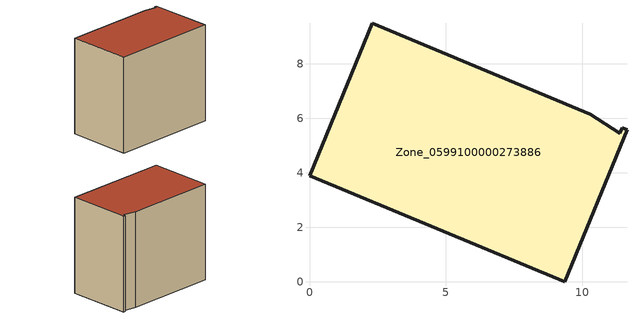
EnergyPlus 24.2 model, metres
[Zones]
Zone_0599100000273886
 floor ground (C_G): 0,3.9 2.3,9.49 10.29,6.15 11.38,5.45 11.46,5.66 11.64,5.58 9.35,0 z0
 wall outside (C_F): 2.3,9.49 0,3.9 9.35,0 11.64,5.58 11.46,5.66 11.38,5.45 10.29,6.15 2.3,9.49 z0:9.14
 roof outside (C_R): 11.38,5.45 10.29,6.15 2.3,9.49 0,3.9 9.35,0 11.64,5.58 11.46,5.66 z9.14
[BUILDING]
Pand.0599100000273886: North Axis=0; Terrain=City; Loads Convergence Tolerance Value=0.04; Temperature Convergence Tolerance Value=0.4; Solar Distribution=FullExterior; Maximum Number of Warmup Days=25; Minimum Number of Warmup Days=1
[Site:Location]
Rotterdam.The.Hague.AP_ZH_NLD Design_Conditions: Latitude=51.96; Longitude=4.45; Time Zone=1; Elevation=-4.5
[SITE:GROUNDTEMPERATURE:BUILDINGSURFACE]
18, 18, 18, 18, 18, 18, 18, 18, 18, 18, 18, 18
[MATERIAL] Thermal Absorptance=0.9; Solar Absorptance=0.7; Visible Absorptance=0.7
Name | Roughness | Thickness | Conductivity | Density | Specific Heat
G.TC.1946 | MediumSmooth | 0.15 | 1 | 540 | 1210
F.TC.1946 | Rough | 0.3 | 0.857143 | 1920 | 840
R.TC.1946 | MediumRough | 0.2 | 0.909091 | 1500 | 1000
[CONSTRUCTION]
C_G: G.TC.1946
C_F: F.TC.1946
C_R: R.TC.1946
[ZONE]
Zone_0599100000273886: Type=1; Multiplier=1; Ceiling Height=Autocalculate; Volume=Autocalculate; Floor Area=autocalculate; Part of Total Floor Area=Yes
[ZONEINFILTRATION:DESIGNFLOWRATE]
Infil_Zone_0599100000273886: Zone or ZoneList or Space or SpaceList=Zone_0599100000273886; Schedule=AlwaysOn; Design Flow Rate Calculation Method=Flow/Area; Flow Rate per Floor Area=0.003; Constant Term Coefficient=1; Temperature Term Coefficient=0; Velocity Term Coefficient=0; Velocity Squared Term Coefficient=0
[HVACTEMPLATE:ZONE:IDEALLOADSAIRSYSTEM]
Zone_0599100000273886: Maximum Heating Supply Air Temperature=50; Minimum Cooling Supply Air Temperature=13; Maximum Heating Supply Air Humidity Ratio=0.0156; Minimum Cooling Supply Air Humidity Ratio=0.0077; Heating Limit=NoLimit; Cooling Limit=NoLimit; Dehumidification Control Type=ConstantSensibleHeatRatio; Cooling Sensible Heat Ratio=0.7; Dehumidification Setpoint=60; Humidification Control Type=None; Humidification Setpoint=30; Outdoor Air Method=None; Outdoor Air Flow Rate per Person=0.00944; Outdoor Air Flow Rate per Zone Floor Area=0; Outdoor Air Flow Rate per Zone=0; Demand Controlled Ventilation Type=None; Outdoor Air Economizer Type=NoEconomizer; Heat Recovery Type=None; Sensible Heat Recovery Effectiveness=0.7; Latent Heat Recovery Effectiveness=0.65
[ZONECONTROL:THERMOSTAT]
ThermostatControl_Zone_0599100000273886: Zone or ZoneList=Zone_0599100000273886; Control Type Schedule=DualSetpointControlType; Control 1=Thermostat_Zone_0599100000273886; Temperature Difference Between Cutout And Setpoint=0
[THERMOSTATSETPOINT:DUALSETPOINT]
Thermostat_Zone_0599100000273886: Heating Setpoint Temperature Schedule=HeatingSetpoint_Zone_0599100000273886; Cooling Setpoint Temperature Schedule=CoolingSetpoint_Zone_0599100000273886
[SCHEDULE:COMPACT]
HeatingSetpoint_Zone_0599100000273886: Through: 12/31, For: AllDays, Until: 24:00, 21
CoolingSetpoint_Zone_0599100000273886: Through: 12/31, For: AllDays, Until: 24:00, 24
DualSetpointControlType: Through: 12/31, For: AllDays, Until: 24:00, 4
AlwaysOn: Through: 12/31, For: AllDays, Until: 24:00, 1
